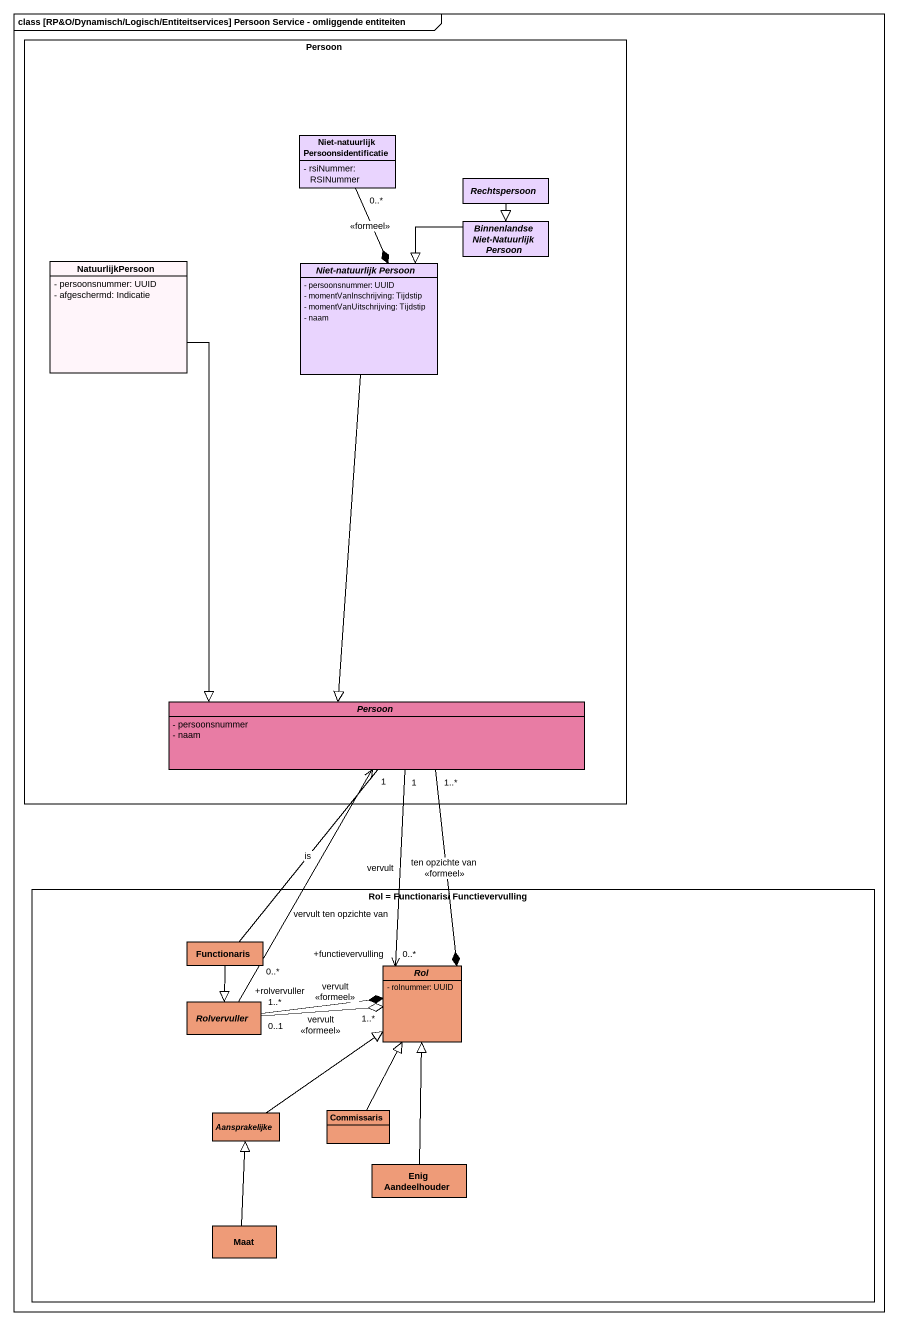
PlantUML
@startuml
mainframe class [RP&O/Dynamisch/Logisch/Entiteitservices] Persoon Service - omliggende entiteiten
hide circle
hide empty members
skinparam classAttributeIconSize 0
rectangle Persoon {
  class "Niet-natuurlijk Persoonsidentificatie" as Niet_natuurlijk #E9D4FE {
    - rsiNummer: RSINummer
  }
  abstract class Rechtspersoon #E9D4FE
  abstract class "Binnenlandse Niet-Natuurlijk Persoon" as Binnenlandse_Niet #E9D4FE
  class NatuurlijkPersoon #FFF5FA {
    - persoonsnummer: UUID
    - afgeschermd: Indicatie
  }
  abstract class "Niet-natuurlijk Persoon" as Niet_natuurlijk_Persoon #E9D4FE {
    - persoonsnummer: UUID
    - momentVanInschrijving: Tijdstip
    - momentVanUitschrijving: Tijdstip
    - naam
  }
  abstract class "Persoon" as Persoon_2 #E87CA4 {
    - persoonsnummer
    - naam
  }
}
rectangle "Rol = Functionaris/ Functievervulling" as Rol_Functionaris {
  class Functionaris #EE9B78
  abstract class Rol #EE9B78 {
    - rolnummer: UUID
  }
  abstract class Rolvervuller #EE9B78
  abstract class Aansprakelijke #EE9B78
  class Commissaris #EE9B78
  class "Enig Aandeelhouder" as Enig_Aandeelhouder #EE9B78
  class Maat #EE9B78
}
Niet_natuurlijk "0..*" --* Niet_natuurlijk_Persoon : <<formeel>>
Rechtspersoon --|> Binnenlandse_Niet
Binnenlandse_Niet -left-|> Niet_natuurlijk_Persoon
NatuurlijkPersoon --|> Persoon_2
Niet_natuurlijk_Persoon --|> Persoon_2
Persoon_2 "1..*" --* Rol : ten opzichte van\n<<formeel>>
Persoon_2 "1" --> "+functievervulling\n0..*" Rol : vervult
Functionaris -up- Persoon_2 : is
Functionaris --|> Rolvervuller
Functionaris --|> Rolvervuller
Rolvervuller "+rolvervuller\n0..*" -up-> "1" Persoon_2 : vervult ten opzichte van
Rolvervuller "1..*" -right-* Rol : vervult\n<<formeel>>
Rolvervuller "0..1" -right-o "1..*" Rol : vervult\n<<formeel>>
Aansprakelijke -up-|> Rol
Aansprakelijke -up-|> Rol
Commissaris -up-|> Rol
Commissaris -up-|> Rol
Enig_Aandeelhouder -up-|> Rol
Enig_Aandeelhouder -up-|> Rol
Maat -up-|> Aansprakelijke
@enduml
